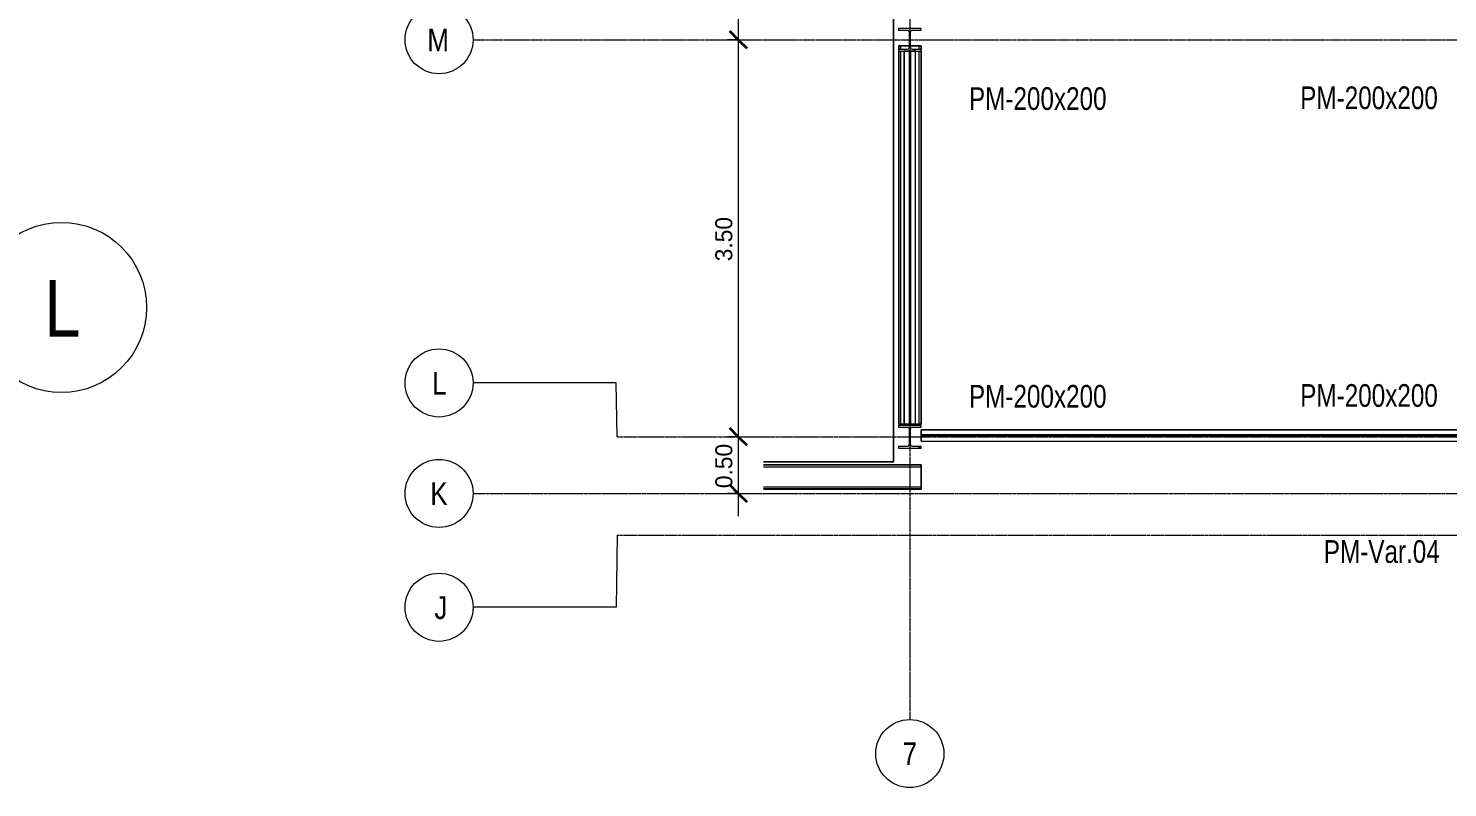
# Model space of a CAD drawing. Header units: centimetres. Extents: x -14155 to 6577, y -1225 to 8033.
# Drawn here: x 3091 to 4342, y 5791 to 6460 of the extents above; entities that cross this region are included whole.
import ezdxf

# ---------------------------------------------------------------- set-up
doc = ezdxf.new("R2010")
doc.units = ezdxf.units.CM
for name, pattern in [('_Overhead', [0.47625, 0.3175, -0.15875]), ('Grid Line', [2.2225, 1.27, -0.3175, 0.3175, -0.3175]), ('Hidden', [0.714375, 0.47625, -0.238125])]:
    doc.linetypes.add(name, pattern=pattern)
for name, color, linetype, lineweight in [('A-ANNO-DIMS', 7, 'Continuous', 9), ('A-ANNO-DIMS-100', 7, 'Continuous', 9), ('A-FLOR', 7, 'Continuous', 9), ('S-BEAM', 7, 'Continuous', 9), ('S-COLS', 7, 'Continuous', 9), ('S-COLS-IDEN', 7, 'Continuous', 9), ('S-GRID', 7, 'Continuous', 9), ('S-GRID-IDEN', 7, 'Continuous', 9)]:
    doc.layers.add(name, color=color, linetype=linetype, lineweight=lineweight)
doc.styles.add('Century Gothic_2', font='GOTHIC.TTF', dxfattribs={"width": 0.8, "height": 20})
doc.styles.add('Century Gothic_3', font='GOTHIC.TTF', dxfattribs={"height": 15})
doc.styles.add('Saira Condensed', font='SairaCondensed-Regular.ttf', dxfattribs={"height": 50})
doc.styles.add('Saira Condensed_1', font='SairaCondensed-Regular.ttf', dxfattribs={"height": 20})
doc.dimstyles.new('FCA_N_Cotas_E100_3', dxfattribs={"dimscale": 30.48, "dimtxt": 15.662524, "dimasz": 0.492126, "dimexe": 0.656168, "dimexo": 0.656168, "dimgap": 0.032808, "dimtad": 1, "dimlfac": 0.01, "dimrnd": 0.01, "dimzin": 0, "dimdsep": 46, "dimtxsty": 'Century Gothic_3', "dimblk1": 'OBLIQUE', "dimblk2": 'OBLIQUE', "dimsah": 1, "dimcen": 0.09, "dimdle": 0.656168, "dimadec": 3, "dimazin": 2, "dimtfac": 1, "dimtdec": 4, "dimtix": 1, "dimtmove": 0, "dimatfit": 3, "dimfxl": 1, "dimtvp": 1, "dimtolj": 1, "dimtzin": 0, "dimarcsym": 2})

# ---------------------------------------------------------------- blocks, each defined once
blk = doc.blocks.new('Costanera Perfil Z - Parametrizado - h_22cm-1746506-N01 - Planta - Detalle planta 01')
at = {"layer": 'S-BEAM', "color": 253, "true_color": 0xaaaaaa}
for p, q in [((-10.4, 511.4), (-10.7, 511.4)), ((-10.7, 511.4), (-10.4, 511.4)), ((-10.7, 511.4), (-10.7, 372.5)), ((-10.7, 511.4), (-10.7, 372.5)), ((-8.8, 511.4), (-10.4, 511.4)), ((-10.4, 511.4), (-8.8, 511.4)), ((-8.8, 511.4), (-10.4, 511.4)), ((-10.4, 511.4), (-8.8, 511.4)), ((-10.4, 511.4), (-10.4, 372.5)), ((-10.4, 511.4), (-10.4, 372.5)), ((8.8, 511.4), (-8.8, 511.4)), ((-8.8, 511.4), (8.8, 511.4)), ((-8.8, 511.4), (-8.8, 372.5)), ((-8.8, 511.4), (-8.8, 372.5)), ((10.4, 511.4), (8.8, 511.4)), ((8.8, 511.4), (10.4, 511.4)), ((10.4, 511.4), (8.8, 511.4)), ((8.8, 511.4), (10.4, 511.4)), ((8.8, 511.4), (8.8, 372.5)), ((8.8, 511.4), (8.8, 372.5)), ((10.7, 511.4), (10.4, 511.4)), ((10.4, 511.4), (10.7, 511.4)), ((10.4, 511.4), (10.4, 372.5)), ((10.4, 511.4), (10.4, 372.5)), ((10.7, 372.5), (10.7, 511.4)), ((10.7, 511.4), (10.7, 372.5))]:
    blk.add_line(p, q, dxfattribs=at)
blk = doc.blocks.new('Costanera Perfil Z - Parametrizado - h_22cm-V62-N01 - Planta - Detalle planta 01')
at = {"layer": 'S-BEAM', "color": 253, "true_color": 0xaaaaaa}
for p, q in [((-10.4, 511.4), (-10.7, 511.4)), ((-10.7, 511.4), (8.8, 511.4)), ((-10.7, 511.4), (-10.7, 372.5)), ((-10.7, 511.4), (-10.7, 372.5)), ((8.8, 511.4), (-10.4, 511.4)), ((-10.4, 511.4), (-8.8, 511.4)), ((-8.8, 511.4), (-10.4, 511.4)), ((-10.4, 511.4), (-10.4, 372.5)), ((-10.4, 511.4), (-10.4, 372.5)), ((-8.8, 511.4), (-8.8, 372.5)), ((-8.8, 511.4), (-8.8, 372.5)), ((10.4, 511.4), (8.8, 511.4)), ((8.8, 511.4), (10.4, 511.4)), ((10.4, 511.4), (8.8, 511.4)), ((8.8, 511.4), (10.7, 511.4)), ((8.8, 511.4), (8.8, 372.5)), ((8.8, 511.4), (8.8, 372.5)), ((10.7, 511.4), (10.4, 511.4)), ((10.4, 511.4), (10.4, 372.5)), ((10.4, 511.4), (10.4, 372.5)), ((10.7, 372.5), (10.7, 511.4)), ((10.7, 511.4), (10.7, 372.5))]:
    blk.add_line(p, q, dxfattribs=at)
blk = doc.blocks.new('UC-Perfil universal-Pilar - 200 x 200-V71-N01 - Planta - Detalle planta 01')
at = {"layer": 'S-COLS'}
h = blk.add_hatch(dxfattribs=at)
h.set_pattern_fill('FP_38', color=256, style=0, pattern_type=2)
h.set_pattern_definition([(45, (10342.235, -6100.445), (-25.14472, 25.14472), []), (45, (10342.235, -6062.345), (-25.14472, 25.14472), [])])
h.paths.add_polyline_path([(-0.4, -10), (10, -10), (10, -8.5), (2, -8.5), (0.9, -8), (0.5, -6.9), (0.5, 6.9), (0.9, 8), (2, 8.5), (10, 8.5), (10, 10), (-10, 10), (-10, 8.5), (-2, 8.5), (-0.9, 8), (-0.5, 6.9), (-0.5, -6.9), (-0.9, -8), (-2, -8.5), (-10, -8.5), (-10, -10)])
at = {"layer": 'S-COLS', "lineweight": 18}
for p, q in [((10, 10), (-10, 10)), ((-10, 10), (-10, 8.5)), ((-10, 8.5), (-2, 8.5)), ((-0.5, 6.9), (-0.5, -6.9)), ((0.5, -6.9), (0.5, 6.9)), ((2, 8.5), (10, 8.5)), ((10, 8.5), (10, 10)), ((-2, -8.5), (-10, -8.5)), ((-10, -8.5), (-10, -10)), ((-10, -10), (10, -10)), ((10, -8.5), (2, -8.5)), ((10, -10), (10, -8.5))]:
    blk.add_line(p, q, dxfattribs=at)
for centre, start, end in [((-2, 6.9), 0, 90), ((2, 6.9), 90, 180), ((-2, -6.9), 270, 0), ((2, -6.9), 180, 270)]:
    blk.add_arc(centre, 1.52, start, end, dxfattribs=at)
blk = doc.blocks.new('UC-Perfil universal-Pilar - 200 x 200-V72-N01 - Planta - Detalle planta 01')
at = {"layer": 'S-COLS'}
h = blk.add_hatch(dxfattribs=at)
h.set_pattern_fill('FP_39', color=256, style=0, pattern_type=2)
h.set_pattern_definition([(45, (10342.235, -6450.445), (-25.14472, 25.14472), []), (45, (10342.235, -6412.345), (-25.14472, 25.14472), [])])
h.paths.add_polyline_path([(10, -10), (10, -8.5), (2, -8.5), (0.9, -8), (0.5, -6.9), (0.5, 6.9), (0.9, 8), (2, 8.5), (10, 8.5), (10, 10), (-10, 10), (-10, 8.5), (-2, 8.5), (-0.9, 8), (-0.5, 6.9), (-0.5, -6.9), (-0.9, -8), (-2, -8.5), (-10, -8.5), (-10, -10)])
at = {"layer": 'S-COLS', "lineweight": 18}
for p, q in [((10, 10), (-10, 10)), ((-10, 10), (-10, 8.5)), ((-10, 8.5), (-2, 8.5)), ((-0.5, 6.9), (-0.5, -6.9)), ((0.5, -6.9), (0.5, 6.9)), ((2, 8.5), (10, 8.5)), ((10, 8.5), (10, 10)), ((-2, -8.5), (-10, -8.5)), ((-10, -8.5), (-10, -10)), ((-10, -10), (10, -10)), ((10, -8.5), (2, -8.5)), ((10, -10), (10, -8.5))]:
    blk.add_line(p, q, dxfattribs=at)
for centre, start, end in [((-2, 6.9), 0, 90), ((2, 6.9), 90, 180), ((-2, -6.9), 270, 0), ((2, -6.9), 180, 270)]:
    blk.add_arc(centre, 1.52, start, end, dxfattribs=at)
blk = doc.blocks.new('M_W Shapes - 150 x 200-1740618-N01 - Planta - Detalle planta 01')
at = {"layer": 'S-BEAM', "color": 253, "true_color": 0xaaaaaa}
for p, q in [((-253.5, 5), (-253.5, 2)), ((-253.5, -5), (-253.5, 5)), ((-253.5, 5), (-253.5, 2.5)), ((-253.5, 2.5), (-253.5, 5)), ((253.5, 5), (-253.5, 5)), ((-253.5, 5), (253.5, 5)), ((-253.5, 5), (253.5, 5)), ((-253.5, 5), (253.5, 5)), ((-253.5, 0.5), (-253.5, 2.5)), ((-253.5, 0.5), (-253.5, 2.5)), ((-253.5, 2), (-253.5, 0.6)), ((-253.5, 0.5), (-253.5, -0.5)), ((253.5, 5), (253.5, 2.5)), ((253.5, 2.5), (253.5, 5)), ((253.5, 5), (253.5, -5)), ((253.5, 2), (253.5, 5)), ((253.5, 2.5), (253.5, 2)), ((253.5, 2.5), (253.5, 2)), ((253.5, 2), (253.5, 0.6)), ((253.5, 2), (253.5, 2)), ((253.5, 2), (253.5, 1.5)), ((253.5, 2), (253.5, 2)), ((253.5, 0.6), (253.5, 2)), ((253.5, 1.5), (253.5, 0.6)), ((253.5, 0.6), (253.5, 0.5)), ((253.5, 0.6), (253.5, 0.5)), ((253.5, -0.5), (253.5, 0.5)), ((-253.5, -2.5), (-253.5, -0.5)), ((-253.5, -2.5), (-253.5, -0.5)), ((-253.5, -0.6), (-253.5, -5)), ((-253.5, -5), (-253.5, -2.5)), ((-253.5, -2.5), (-253.5, -5)), ((-253.5, -5), (253.5, -5)), ((-253.5, -5), (253.5, -5)), ((-253.5, -5), (253.5, -5)), ((-253.5, -5), (253.5, -5)), ((253.5, -0.5), (253.5, -0.6)), ((253.5, -0.5), (253.5, -0.6)), ((253.5, -0.6), (253.5, -0.8)), ((253.5, -0.6), (253.5, -0.8)), ((253.5, -5), (253.5, -0.6)), ((253.5, -0.8), (253.5, -2.5)), ((253.5, -0.8), (253.5, -1.5)), ((253.5, -1.5), (253.5, -2.5)), ((253.5, -5), (253.5, -2.5)), ((253.5, -2.5), (253.5, -5))]:
    blk.add_line(p, q, dxfattribs=at)
at = {"layer": 'S-BEAM', "color": 253, "linetype": 'Hidden', "true_color": 0xaaaaaa}
for p, q in [((253.5, 0.5), (-253.5, 0.5)), ((253.5, -0.5), (-253.5, -0.5))]:
    blk.add_line(p, q, dxfattribs=at)
blk = doc.blocks.new('M_W Shapes - 150 x 200-1837126-N01 - Planta - Detalle planta 01')
at = {"layer": 'S-BEAM', "color": 253, "true_color": 0xaaaaaa}
for p, q in [((-167.1, 5), (-167.1, 0.6)), ((-167.1, 5), (-167.1, 2.5)), ((-167.1, 2.5), (-167.1, 5)), ((162.9, 5), (-167.1, 5)), ((-167.1, 5), (162.9, 5)), ((-167.1, 5), (162.9, 5)), ((-167.1, 5), (162.9, 5)), ((-167.1, 2), (-167.1, 2.5)), ((-167.1, 1.5), (-167.1, 2.5)), ((-167.1, 1.5), (-167.1, 2)), ((-167.1, 1.1), (-167.1, 1.5)), ((-167.1, 0.6), (-167.1, 1.5)), ((-167.1, 0.6), (-167.1, 1.1)), ((-167.1, 0.5), (-167.1, 0.6)), ((-167.1, 0.5), (-167.1, 0.6)), ((-167.1, 0.5), (-167.1, -0.5)), ((162.9, 5), (162.9, 2.5)), ((162.9, 2.5), (162.9, 5)), ((162.9, 5), (162.9, -5)), ((162.9, 0.6), (162.9, 5)), ((162.9, 2.5), (162.9, 0.5)), ((162.9, 2.5), (162.9, 0.5)), ((162.9, -0.5), (162.9, 0.5)), ((-167.1, -0.6), (-167.1, -0.5)), ((-167.1, -0.6), (-167.1, -0.5)), ((-167.1, -0.6), (-167.1, -5)), ((-167.1, -1.5), (-167.1, -0.6)), ((-167.1, -0.8), (-167.1, -0.6)), ((-167.1, -2.5), (-167.1, -0.8)), ((-167.1, -2), (-167.1, -1.5)), ((-167.1, -2.5), (-167.1, -2)), ((-167.1, -5), (-167.1, -2.5)), ((-167.1, -2.5), (-167.1, -5)), ((-167.1, -5), (162.9, -5)), ((-167.1, -5), (162.9, -5)), ((-167.1, -5), (162.9, -5)), ((-167.1, -5), (162.9, -5)), ((162.9, -0.5), (162.9, -1.1)), ((162.9, -0.5), (162.9, -1.5)), ((162.9, -5), (162.9, -0.6)), ((162.9, -1.1), (162.9, -2.5)), ((162.9, -1.5), (162.9, -2.5)), ((162.9, -5), (162.9, -2.5)), ((162.9, -2.5), (162.9, -5))]:
    blk.add_line(p, q, dxfattribs=at)
at = {"layer": 'S-BEAM', "color": 253, "linetype": 'Hidden', "true_color": 0xaaaaaa}
for p, q in [((162.9, 0.5), (-167.1, 0.5)), ((162.9, -0.5), (-167.1, -0.5))]:
    blk.add_line(p, q, dxfattribs=at)
blk = doc.blocks.new('Costanera Perfil Z - Parametrizado - h_20cm-1746427-N01 - Planta - Detalle planta 01')
at = {"layer": 'S-BEAM', "color": 253, "true_color": 0xaaaaaa}
for p, q in [((-9.7, 166.8), (-10, 166.8)), ((-10, 166.8), (-0.5, 166.8)), ((-10, 166.8), (-10, 163.6)), ((-10, 166.8), (-10, 163.6)), ((-0.5, 166.8), (-9.7, 166.8)), ((-9.7, 166.8), (-8.1, 166.8)), ((-8.1, 166.8), (-9.7, 166.8)), ((-9.7, 166.8), (-9.7, 163.6)), ((-9.7, 166.8), (-9.7, 163.6)), ((-8.1, 166.8), (-8.1, 163.6)), ((-8.1, 166.8), (-8.1, 163.6)), ((8, 166.8), (0.5, 166.8)), ((0.5, 166.8), (8, 166.8)), ((9.7, 166.8), (8, 166.8)), ((8, 166.8), (9.7, 166.8)), ((9.7, 166.8), (8, 166.8)), ((8, 166.8), (10, 166.8)), ((8, 166.8), (8, 163.6)), ((8, 166.8), (8, 163.6)), ((10, 166.8), (9.7, 166.8)), ((9.7, 166.8), (9.7, 163.6)), ((9.7, 166.8), (9.7, 163.6)), ((10, 163.6), (10, 166.8)), ((10, 166.8), (10, 163.6)), ((-10, 162.1), (-10, -166.8)), ((-10, 162.1), (-10, -166.8)), ((-9.7, 162.1), (-9.7, -166.8)), ((-9.7, 162.1), (-9.7, -166.8)), ((-8.1, 162.1), (-8.1, -166.8)), ((-8.1, 162.1), (-8.1, -166.8)), ((8, 162.1), (8, -166.8)), ((8, 162.1), (8, -166.8)), ((9.7, 162.1), (9.7, -166.8)), ((9.7, 162.1), (9.7, -166.8)), ((10, -166.8), (10, 162.1)), ((10, 162.1), (10, -166.8)), ((-5, -166.8), (-10, -166.8)), ((-10, -166.8), (-9.7, -166.8)), ((-9.7, -166.8), (-8.1, -166.8)), ((-8.1, -166.8), (-9.7, -166.8)), ((-9.7, -166.8), (-5, -166.8)), ((-2.5, -166.8), (-5, -166.8)), ((-5, -166.8), (-2.5, -166.8)), ((-2, -166.8), (-2.5, -166.8)), ((-2.5, -166.8), (-2, -166.8)), ((-1.5, -166.8), (-2, -166.8)), ((-2, -166.8), (-1.5, -166.8)), ((-1.1, -166.8), (-1.5, -166.8)), ((-1.5, -166.8), (-1.1, -166.8)), ((-0.8, -166.8), (-1.1, -166.8)), ((-1.1, -166.8), (-0.8, -166.8)), ((-0.6, -166.8), (-0.8, -166.8)), ((-0.8, -166.8), (-0.6, -166.8)), ((0.5, -166.8), (-0.5, -166.8)), ((-0.5, -166.8), (0.5, -166.8)), ((0.8, -166.8), (0.6, -166.8)), ((0.6, -166.8), (0.8, -166.8)), ((1.1, -166.8), (0.8, -166.8)), ((0.8, -166.8), (1.1, -166.8)), ((1.5, -166.8), (1.1, -166.8)), ((1.1, -166.8), (1.5, -166.8)), ((2, -166.8), (1.5, -166.8)), ((1.5, -166.8), (2, -166.8)), ((5, -166.8), (2, -166.8)), ((2, -166.8), (5, -166.8)), ((8, -166.8), (5, -166.8)), ((5, -166.8), (8, -166.8)), ((10, -166.8), (8, -166.8)), ((8, -166.8), (9.7, -166.8)), ((9.7, -166.8), (8, -166.8)), ((8, -166.8), (9.7, -166.8)), ((9.7, -166.8), (10, -166.8))]:
    blk.add_line(p, q, dxfattribs=at)
blk = doc.blocks.new('Costanera Perfil Z - Parametrizado - h_20cm-V87-N01 - Planta - Detalle planta 01')
at = {"layer": 'S-BEAM', "color": 253, "true_color": 0xaaaaaa}
for p, q in [((-9.7, 166.8), (-10, 166.8)), ((-10, 166.8), (-9.7, 166.8)), ((-10, 166.8), (-10, 163.6)), ((-10, 166.8), (-10, 163.6)), ((-8.1, 166.8), (-9.7, 166.8)), ((-9.7, 166.8), (-8.1, 166.8)), ((-8.1, 166.8), (-9.7, 166.8)), ((-9.7, 166.8), (-8.1, 166.8)), ((-9.7, 166.8), (-9.7, 163.6)), ((-9.7, 166.8), (-9.7, 163.6)), ((-0.5, 166.8), (-8.1, 166.8)), ((-8.1, 166.8), (-0.5, 166.8)), ((-8.1, 166.8), (-8.1, 163.6)), ((-8.1, 166.8), (-8.1, 163.6)), ((8, 166.8), (0.5, 166.8)), ((0.5, 166.8), (8, 166.8)), ((9.7, 166.8), (8, 166.8)), ((8, 166.8), (9.7, 166.8)), ((9.7, 166.8), (8, 166.8)), ((8, 166.8), (9.7, 166.8)), ((8, 166.8), (8, 163.6)), ((8, 166.8), (8, 163.6)), ((10, 166.8), (9.7, 166.8)), ((9.7, 166.8), (10, 166.8)), ((9.7, 166.8), (9.7, 163.6)), ((9.7, 166.8), (9.7, 163.6)), ((10, 163.6), (10, 166.8)), ((10, 166.8), (10, 163.6)), ((-10, 162.1), (-10, -166.8)), ((-10, 162.1), (-10, -166.8)), ((-9.7, 162.1), (-9.7, -166.8)), ((-9.7, 162.1), (-9.7, -166.8)), ((-8.1, 162.1), (-8.1, -166.8)), ((-8.1, 162.1), (-8.1, -166.8)), ((8, 162.1), (8, -166.8)), ((8, 162.1), (8, -166.8)), ((9.7, 162.1), (9.7, -166.8)), ((9.7, 162.1), (9.7, -166.8)), ((10, -166.8), (10, 162.1)), ((10, 162.1), (10, -166.8)), ((-9.7, -166.8), (-10, -166.8)), ((-10, -166.8), (-9.7, -166.8)), ((-8.1, -166.8), (-9.7, -166.8)), ((-9.7, -166.8), (-8.1, -166.8)), ((-8.1, -166.8), (-9.7, -166.8)), ((-9.7, -166.8), (-8.1, -166.8)), ((-5, -166.8), (-8.1, -166.8)), ((-8.1, -166.8), (-5, -166.8)), ((-2.5, -166.8), (-5, -166.8)), ((-5, -166.8), (-2.5, -166.8)), ((-2, -166.8), (-2.5, -166.8)), ((-2.5, -166.8), (-2, -166.8)), ((-1.5, -166.8), (-2, -166.8)), ((-2, -166.8), (-1.5, -166.8)), ((-1.1, -166.8), (-1.5, -166.8)), ((-1.5, -166.8), (-1.1, -166.8)), ((-0.8, -166.8), (-1.1, -166.8)), ((-1.1, -166.8), (-0.8, -166.8)), ((-0.6, -166.8), (-0.8, -166.8)), ((-0.8, -166.8), (-0.6, -166.8)), ((0.5, -166.8), (-0.5, -166.8)), ((-0.5, -166.8), (0.5, -166.8)), ((0.8, -166.8), (0.6, -166.8)), ((0.6, -166.8), (0.8, -166.8)), ((1.1, -166.8), (0.8, -166.8)), ((0.8, -166.8), (1.1, -166.8)), ((1.5, -166.8), (1.1, -166.8)), ((1.1, -166.8), (1.5, -166.8)), ((2, -166.8), (1.5, -166.8)), ((1.5, -166.8), (2, -166.8)), ((5, -166.8), (2, -166.8)), ((2, -166.8), (5, -166.8)), ((8, -166.8), (5, -166.8)), ((5, -166.8), (8, -166.8)), ((9.7, -166.8), (8, -166.8)), ((8, -166.8), (9.7, -166.8)), ((9.7, -166.8), (8, -166.8)), ((8, -166.8), (9.7, -166.8)), ((10, -166.8), (9.7, -166.8)), ((9.7, -166.8), (10, -166.8))]:
    blk.add_line(p, q, dxfattribs=at)
blk = doc.blocks.new('Grid - 3mm-1819951-N01 - Planta')
at = {"layer": 'S-GRID-IDEN', "color": 253, "true_color": 0xaaaaaa}
blk.add_circle((0, 0), 0.3, dxfattribs=at)
blk = doc.blocks.new('Grid - 3mm-1819951-N01 - Planta - Detalle planta 01')
at = {"layer": 'S-GRID-IDEN', "color": 253, "true_color": 0xaaaaaa}
blk.add_circle((0, 0), 0.3, dxfattribs=at)
blk = doc.blocks.new('DIMBLOCK39-N01 - Planta - Detalle planta 01')
at = {"layer": 'A-ANNO-DIMS-100'}
for p, q in [((3717.1, 6820.4), (3717.1, 6450.4)), ((3717.1, 6800.4), (3707.7, 6800.4)), ((3717.1, 6800.4), (3737.1, 6800.4)), ((3717.1, 6450.4), (3707.7, 6450.4)), ((3717.1, 6450.4), (3737.1, 6450.4))]:
    blk.add_line(p, q, dxfattribs=at)
at = {"layer": 'A-ANNO-DIMS-100', "lineweight": 35}
for p, q in [((3717.1, 6800.4), (3709.6, 6807.9)), ((3717.1, 6800.4), (3724.6, 6792.9)), ((3717.1, 6450.4), (3709.6, 6457.9)), ((3717.1, 6450.4), (3724.6, 6442.9))]:
    blk.add_line(p, q, dxfattribs=at)
at = {"layer": 'A-ANNO-DIMS-100', "color": 0, "insert": (3696.8, 6605.1), "char_height": 15, "width": 48.927, "attachment_point": 1, "rotation": 90, "line_spacing_factor": 0.984502, "style": 'Century Gothic_3'}
blk.add_mtext('3.50', dxfattribs=at)
blk = doc.blocks.new('_Oblique')
at = {"color": 0, "linetype": 'ByBlock', "lineweight": -2}
blk.add_line((-0.5, -0.5), (0.5, 0.5), dxfattribs=at)
blk = doc.blocks.new('DIMBLOCK40-N01 - Planta - Detalle planta 01')
at = {"layer": 'A-ANNO-DIMS-100', "lineweight": 35}
for p, q in [((3717.1, 6450.4), (3709.6, 6457.9)), ((3717.1, 6450.4), (3724.6, 6442.9)), ((3717.1, 6100.4), (3709.6, 6107.9)), ((3717.1, 6100.4), (3724.6, 6092.9))]:
    blk.add_line(p, q, dxfattribs=at)
at = {"layer": 'A-ANNO-DIMS-100'}
for p, q in [((3717.1, 6450.4), (3707.7, 6450.4)), ((3717.1, 6450.4), (3717.1, 6100.4)), ((3717.1, 6450.4), (3737.1, 6450.4)), ((3717.1, 6100.4), (3707.7, 6100.4)), ((3717.1, 6100.4), (3737.1, 6100.4))]:
    blk.add_line(p, q, dxfattribs=at)
at = {"layer": 'A-ANNO-DIMS-100', "color": 0, "insert": (3696.8, 6255.1), "char_height": 15, "width": 48.927, "attachment_point": 1, "rotation": 90, "line_spacing_factor": 0.984502, "style": 'Century Gothic_3'}
blk.add_mtext('3.50', dxfattribs=at)
blk = doc.blocks.new('DIMBLOCK41-N01 - Planta - Detalle planta 01')
at = {"layer": 'A-ANNO-DIMS-100', "lineweight": 35}
for p, q in [((3717.1, 6100.4), (3709.6, 6107.9)), ((3717.1, 6100.4), (3724.6, 6092.9)), ((3717.1, 6050.4), (3709.6, 6057.9)), ((3717.1, 6050.4), (3724.6, 6042.9))]:
    blk.add_line(p, q, dxfattribs=at)
at = {"layer": 'A-ANNO-DIMS-100'}
for p, q in [((3717.1, 6100.4), (3707.7, 6100.4)), ((3717.1, 6100.4), (3717.1, 6030.4)), ((3717.1, 6100.4), (3737.1, 6100.4)), ((3717.1, 6050.4), (3707.7, 6050.4)), ((3717.1, 6050.4), (3737.1, 6050.4))]:
    blk.add_line(p, q, dxfattribs=at)
at = {"layer": 'A-ANNO-DIMS-100', "color": 0, "insert": (3696.8, 6055.1), "char_height": 15, "width": 48.927, "attachment_point": 1, "rotation": 90, "line_spacing_factor": 0.984502, "style": 'Century Gothic_3'}
blk.add_mtext('0.50', dxfattribs=at)

msp = doc.modelspace()

# ---------------------------------------------------------------- linework, layer by layer
at = {"layer": 'A-FLOR', "color": 8, "linetype": '_Overhead', "true_color": 0x808080}
for p, q in [((3853.758, 6078.181), (3853.758, 6815.081)), ((3853.758, 6815.081), (3853.758, 6078.181)), ((3739.288, 6078.181), (3853.758, 6078.181)), ((3853.758, 6078.181), (3739.288, 6078.181))]:
    msp.add_line(p, q, dxfattribs=at)
at = {"layer": 'S-GRID', "color": 253, "linetype": 'Grid Line', "true_color": 0xaaaaaa}
for p, q in [((3868.254, 7142.338), (3868.254, 5851.069)), ((3483.312, 6450.445), (5641.21, 6450.445)), ((3610.312, 6100.445), (5514.21, 6100.445)), ((3483.312, 6050.445), (5641.21, 6050.445)), ((3610.312, 6013.539), (5514.21, 6013.539))]:
    msp.add_line(p, q, dxfattribs=at)
at = {"layer": 'S-GRID', "color": 253, "true_color": 0xaaaaaa}
for p, q in [((3609.535, 6147.823), (3483.312, 6147.823)), ((3610.312, 6100.445), (3609.535, 6147.823)), ((3610.312, 6013.539), (3609.535, 5950.039)), ((3609.535, 5950.039), (3483.312, 5950.039))]:
    msp.add_line(p, q, dxfattribs=at)

# ---------------------------------------------------------------- block references
at = {"layer": 'S-BEAM', "color": 253, "true_color": 0xaaaaaa}
for name, p in [('Costanera Perfil Z - Parametrizado - h_20cm-1746427-N01 - Planta - Detalle planta 01', (3868.25, 6278.353)), ('Costanera Perfil Z - Parametrizado - h_20cm-V87-N01 - Planta - Detalle planta 01', (3868.25, 6278.353)), ('M_W Shapes - 150 x 200-1740618-N01 - Planta - Detalle planta 01', (4131.722, 6101.567))]:
    msp.add_blockref(name, p, dxfattribs=at)
for name, p, rotation in [('M_W Shapes - 150 x 200-1837126-N01 - Planta - Detalle planta 01', (3868.254, 6277.583), 90), ('Costanera Perfil Z - Parametrizado - h_22cm-1746506-N01 - Planta - Detalle planta 01', (3366.81, 6064.846), 269.9999999999994), ('Costanera Perfil Z - Parametrizado - h_22cm-1746506-N01 - Planta - Detalle planta 01', (3366.81, 6064.846), 269.9999999999994), ('Costanera Perfil Z - Parametrizado - h_22cm-V62-N01 - Planta - Detalle planta 01', (3366.81, 6064.846), 269.9999999999994)]:
    msp.add_blockref(name, p, dxfattribs=dict(at, rotation=rotation))
at = {"layer": 'S-COLS'}
for name, p in [('UC-Perfil universal-Pilar - 200 x 200-V72-N01 - Planta - Detalle planta 01', (3868.254, 6450.445)), ('UC-Perfil universal-Pilar - 200 x 200-V71-N01 - Planta - Detalle planta 01', (3868.254, 6100.445))]:
    msp.add_blockref(name, p, dxfattribs=at)
at = {"layer": 'S-GRID-IDEN', "color": 253, "true_color": 0xaaaaaa}
for name, p, xscale, yscale, zscale, rotation in [('Grid - 3mm-1819951-N01 - Planta - Detalle planta 01', (3453.312, 6450.445), 99.99999999999993, 99.99999999999993, 99.99999999999993, 269.9999999999996), ('Grid - 3mm-1819951-N01 - Planta', (3120.522, 6214.403), 249.9999999999999, 249.9999999999999, 249.9999999999999, 269.9999999999996), ('Grid - 3mm-1819951-N01 - Planta - Detalle planta 01', (3453.312, 6147.823), 99.99999999999993, 99.99999999999993, 99.99999999999993, 269.9999999999996), ('Grid - 3mm-1819951-N01 - Planta - Detalle planta 01', (3453.312, 6050.445), 99.99999999999993, 99.99999999999993, 99.99999999999993, 269.9999999999996), ('Grid - 3mm-1819951-N01 - Planta - Detalle planta 01', (3453.312, 5950.039), 99.99999999999993, 99.99999999999993, 99.99999999999993, 269.9999999999996), ('Grid - 3mm-1819951-N01 - Planta - Detalle planta 01', (3868.254, 5821.069), 99.99999999999993, 99.99999999999993, 99.99999999999993, 180)]:
    msp.add_blockref(name, p, dxfattribs=dict(at, xscale=xscale, yscale=yscale, zscale=zscale, rotation=rotation))

# ---------------------------------------------------------------- texts
at = {"layer": 'S-COLS-IDEN', "char_height": 20, "attachment_point": 1, "style": 'Century Gothic_2'}
for s, insert, width in [('PM-200x200', (3920.378, 6408.551), 157.13075), ('PM-200x200', (4212.356, 6409.253), 157.13075), ('PM-200x200', (3920.378, 6146.097), 157.13075), ('PM-200x200', (4212.356, 6146.799), 157.13075), ('PM-Var.04', (4233.136, 6009.24), 134.6835)]:
    msp.add_mtext(s, dxfattribs=dict(at, insert=insert, width=width))
at = {"layer": 'S-GRID-IDEN', "color": 253, "true_color": 0xaaaaaa, "attachment_point": 1}
for s, insert, char_height, width, style in [('M', (3442.976, 6460.184), 20, 24.05062, 'Saira Condensed_1'), ('L', (3105.432, 6238.751), 50, 34.07172, 'Saira Condensed'), ('L', (3447.276, 6157.562), 20, 13.62869, 'Saira Condensed_1'), ('K', (3445.626, 6060.184), 20, 17.63712, 'Saira Condensed_1'), ('J', (3449.226, 5959.778), 20, 8.81856, 'Saira Condensed_1'), ('7', (3861.927, 5830.921), 20, 14.43037, 'Saira Condensed_1')]:
    msp.add_mtext(s, dxfattribs=dict(at, insert=insert, char_height=char_height, width=width, style=style))

# ---------------------------------------------------------------- dimensions: what is measured, and where the dimension line sits
at = {"layer": 'A-ANNO-DIMS'}
for base, p1, p2, override, picture, middle in [((3717.074, 6450.445), (3727.681, 6800.445), (3727.681, 6450.445), {"dimpost": '<>', "dimfxl": 350}, 'DIMBLOCK39-N01 - Planta - Detalle planta 01', (3708.197, 6625.445)), ((3717.074, 6100.445), (3727.681, 6450.445), (3727.681, 6100.445), {"dimpost": '<>', "dimfxl": 350}, 'DIMBLOCK40-N01 - Planta - Detalle planta 01', (3708.197, 6275.445)), ((3717.074, 6050.445), (3727.681, 6100.445), (3727.681, 6050.445), {"dimpost": '<>', "dimfxl": 50}, 'DIMBLOCK41-N01 - Planta - Detalle planta 01', (3708.197, 6075.445))]:
    dim = msp.add_linear_dim(base=base, p1=p1, p2=p2, angle=90, dimstyle='FCA_N_Cotas_E100_3', override=override, dxfattribs=at)
    dim.commit()
    dim.dimension.update_dxf_attribs({"geometry": picture, "text_midpoint": middle})

doc.saveas('drawing.dxf')
